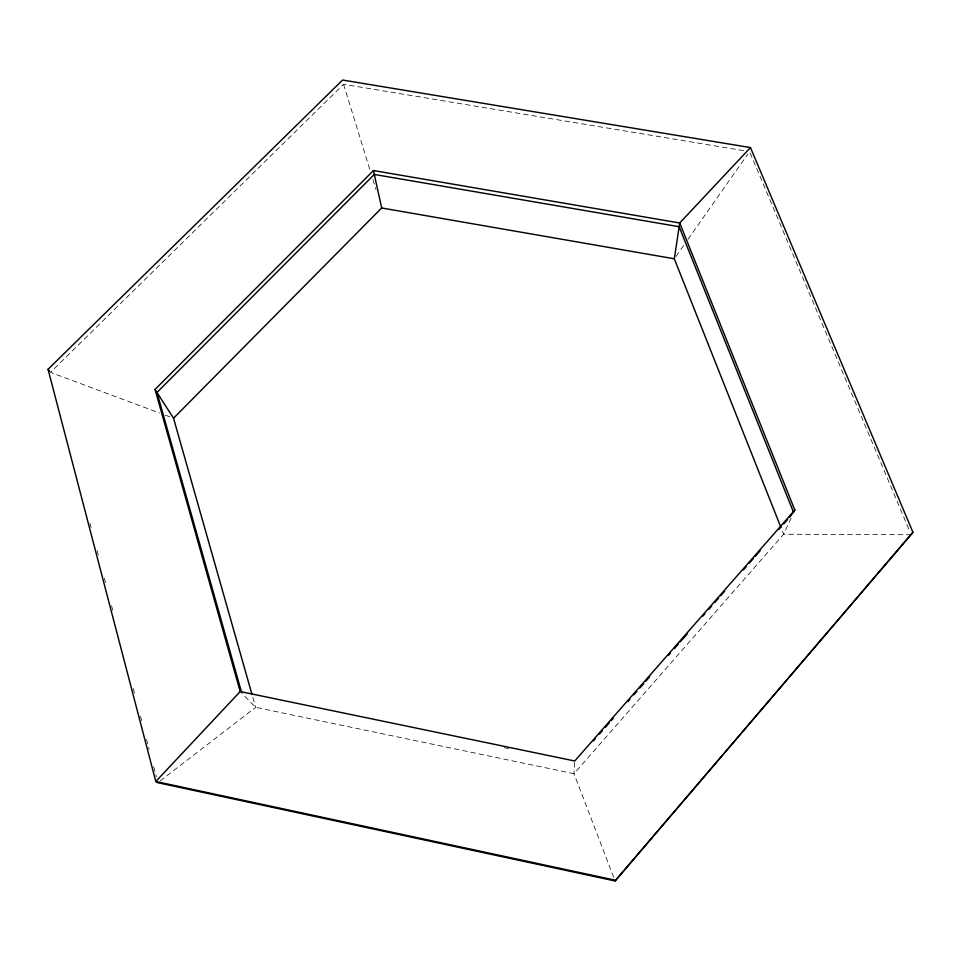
<?xml version="1.0" encoding="UTF-8"?>
<svg xmlns="http://www.w3.org/2000/svg" width="961" height="961" viewBox="0 0 961 961"><rect width="100%" height="100%" fill="white"/><g stroke="black" fill="none" stroke-linecap="round" stroke-linejoin="round"><path stroke-width="0.72" stroke-dasharray="4.8 3.6" d="M574.654 762.325L573.993 773.701L614.019 878.174M791.155 517.991L783.635 534.232L573.993 773.701L255.65 707.344L241.812 693.193M676.027 256.359L683.715 245.403M687.992 239.313L747.862 154.048M743.658 150.637L343.57 84.28L50.477 372.375L159.55 413.002M160.235 780.897L255.65 707.344L252.791 697.278M911.184 534.736L783.635 534.232L781.978 530.064M504.273 747.706L508.669 748.619M165.148 415.092L170.746 417.17M750.157 152.991L910.019 531.974M343.57 84.28L370.285 171.022M372.904 179.551L375.979 189.509M89.95 523.168L91.079 527.517M97.157 550.713L98.298 555.074M104.365 578.27L105.506 582.618M111.584 605.814L112.713 610.163M133.219 688.472L134.732 694.262M140.426 716.017L141.94 721.819M146.492 739.213L149.159 749.364M153.712 766.77L156.367 776.92"/><path stroke-width="1.44" d="M780.873 527.277L674.31 258.797L679.715 222.988L750.457 147.574L912.95 532.31L615.088 880.961L157.88 782.71L155.814 781.497L48.05 369.3L342.584 80.039L750.457 147.574M615.088 880.961L912.95 532.31M789.714 517.066L794.831 510.039L679.715 222.988L373.445 170.541L155.033 389.457L240.19 691.548L155.814 781.497L615.376 880.228M794.831 510.039L574.738 760.992L240.19 691.548M593.393 740.943L595.376 738.697M599.316 734.192L602.283 730.816M605.238 727.441L609.178 722.948M611.16 720.702L613.13 718.444M627.929 701.566L629.899 699.32M633.84 694.827L636.807 691.452M639.762 688.076L643.714 683.571M645.684 681.325L649.624 676.82M668.375 655.45L670.346 653.192M674.286 648.699L678.238 644.194M680.208 641.948L687.115 634.068M702.899 616.073L704.869 613.815M708.822 609.322L711.777 605.947M714.732 602.571L718.684 598.066M720.654 595.82L724.606 591.315M743.346 569.945L746.301 566.57M749.268 563.194L753.208 558.689M755.19 556.443L760.115 550.821M778.854 529.439L780.837 527.193M783.792 523.817L787.744 519.324M251.974 694.407L173.533 418.215L381.673 207.984L674.31 258.797M48.05 369.3L49.66 371.342M155.033 389.457L173.533 418.215M793.654 512.573L679.151 226.712L374.297 174.446L156.967 392.46L241.403 691.752M373.445 170.541L381.673 207.984"/></g></svg>
